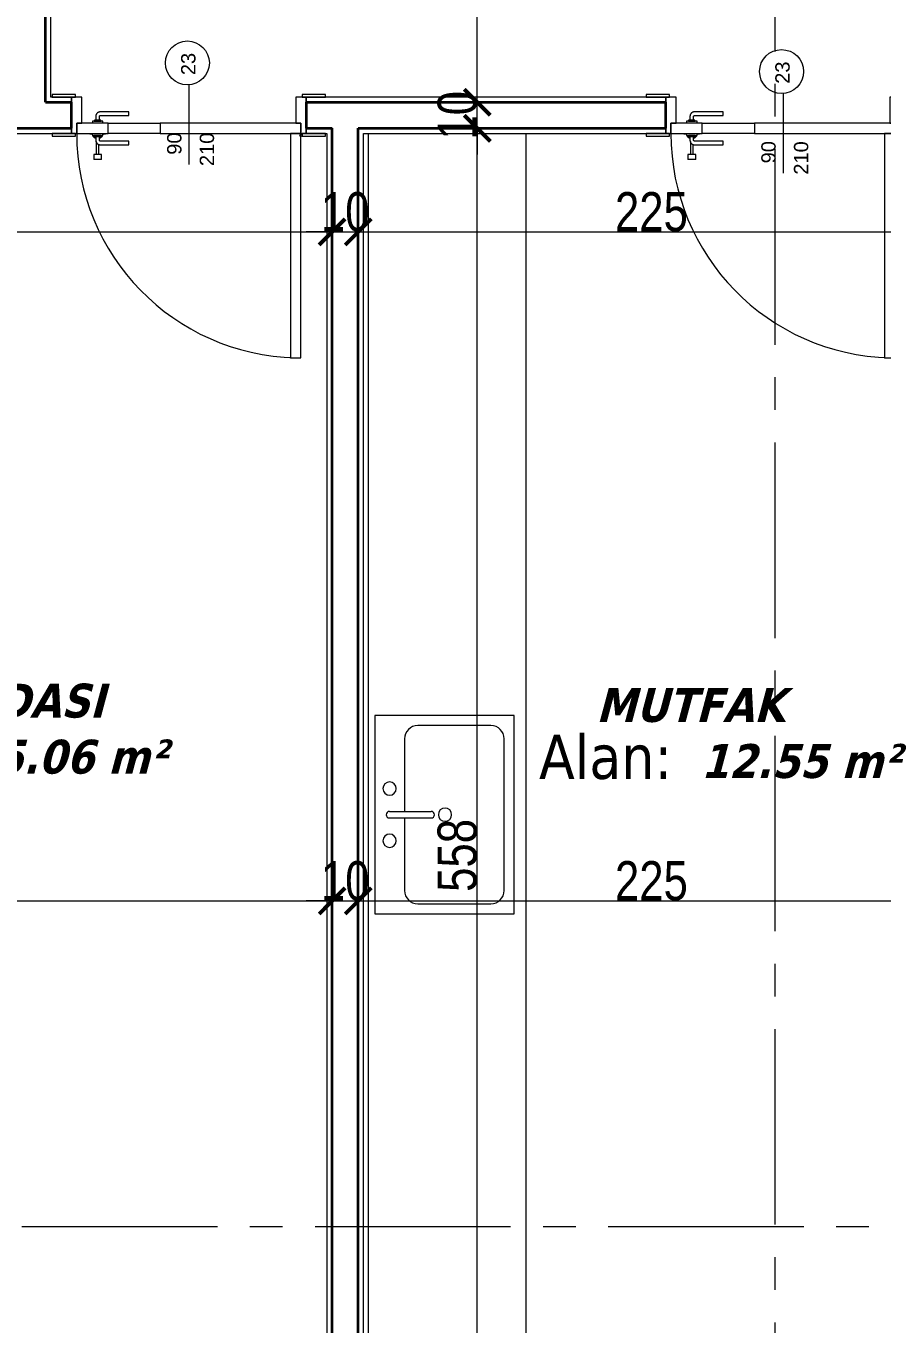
# Model space of a CAD drawing. Header units: millimetres. Extents: x 1373 to 40779, y 1939 to 6439.
# Drawn here: x 14087.9 to 14416.4, y 3337.9 to 3835.8 of the extents above; entities that cross this region are included whole.
import ezdxf

# ---------------------------------------------------------------- set-up
doc = ezdxf.new("R2010")
doc.units = ezdxf.units.MM
doc.linetypes.add('IMPORT-CENTER2', pattern=[112.5, 75, -12.5, 12.5, -12.5])
for name, color, linetype, lineweight in [('A-AREA-IDEN', 2, 'Continuous', 18), ('A-DOOR', 31, 'Continuous', 18), ('A-DOOR-FRAM', 31, 'Continuous', 18), ('A-DOOR-IDEN', 31, 'Continuous', 18), ('A-WALL', 20, 'Continuous', 9), ('A-WALL-FNSH', 113, 'Continuous', 18), ('ESYA', 3, 'Continuous', 25), ('OLCUIC', 241, 'Continuous', 20), ('P-SANR-FIXT', 6, 'Continuous', 18), ('Q-CASE', 31, 'Continuous', 18), ('S-GRID', 252, 'IMPORT-CENTER2', 5)]:
    doc.layers.add(name, color=color, linetype=linetype, lineweight=lineweight)
doc.styles.add('50', font='arial.ttf', dxfattribs={"width": 0.8})
doc.styles.add('Arial_4', font='arial.ttf', dxfattribs={"height": 5.5})
doc.styles.add('Tahoma_6', font='tahoma.ttf', dxfattribs={"height": 0.17})
doc.styles.add('Tahoma_B_I', font='', dxfattribs={"height": 11})
doc.styles.get('Tahoma_B_I').set_extended_font_data('Tahoma', italic=True, bold=True)
doc.dimstyles.new('NERGİS', dxfattribs={"dimtxt": 15, "dimasz": 10, "dimexe": 20, "dimexo": 150, "dimgap": 0, "dimtad": 1, "dimdec": 0, "dimzin": 1, "dimtxsty": '50', "dimblk": 'ARCHTICK', "dimcen": 0, "dimse1": 1, "dimse2": 1, "dimclrd": 56, "dimclrt": 56, "dimazin": 3, "dimtfac": 1, "dimtdec": 0, "dimtix": 1, "dimtmove": 2, "dimatfit": 2, "dimldrblk": 'DOTSMALL', "dimlwd": 0, "dimlwe": -1, "dimarcsym": 0})

# ---------------------------------------------------------------- blocks, each defined once
blk = doc.blocks.new('M_Counter Top w Sink - 600mm Depth-2075645-1_ NORMAL KAT')
at = {"layer": 'Q-CASE'}
for p, q in [((-120.05, -1.9), (433.71, -1.9)), ((-120.05, -62.5), (433.71, -62.5))]:
    blk.add_line(p, q, dxfattribs=at)
blk = doc.blocks.new('M_Sink Kitchen-Single - 760 x 535mm-1807117-1_ NORMAL KAT')
at = {"layer": 'P-SANR-FIXT'}
for p, q in [((39.57, 26.98), (-36.43, 26.98)), ((-36.43, 26.98), (-36.43, -26.52)), ((39.57, -26.52), (39.57, 26.98)), ((0.3, 21.27), (0.3, 5.31)), ((2.84, 21.27), (2.84, 5.31)), ((0.3, 15.55), (-27.54, 15.55)), ((30.68, 15.55), (2.84, 15.55)), ((-32.62, 10.47), (-32.62, -17.63)), ((35.76, -17.63), (35.76, 10.47)), ((-27.54, -22.71), (30.68, -22.71)), ((-36.43, -26.52), (39.57, -26.52))]:
    blk.add_line(p, q, dxfattribs=at)
for centre, radius, start, end in [((-8.43, 21.27), 2.54, 360, 180), ((-8.43, 21.27), 2.54, 180, 0), ((1.57, 21.27), 1.27, 360, 180), ((11.57, 21.27), 2.54, 360, 180), ((11.57, 21.27), 2.54, 180, 360), ((-27.54, 10.47), 5.08, 90, 180), ((30.68, 10.47), 5.08, 360, 90), ((1.57, 5.31), 1.27, 180, 0), ((1.57, 0), 2.54, 360, 180), ((1.57, 0), 2.54, 180, 0), ((-27.54, -17.63), 5.08, 180, 270), ((30.68, -17.63), 5.08, 270, 0)]:
    blk.add_arc(centre, radius, start, end, dxfattribs=at)
blk = doc.blocks.new('_MB_KAPI_CAMLI_B - _m_kapı_90_camlı-2078664-1_ NORMAL KAT')
at = {"layer": 'A-DOOR'}
for p, q in [((-44, 93), (-48, 93)), ((-48, 93), (-48, 7)), ((-44, 7), (-44, 93)), ((28.5, 17), (28.5, 15)), ((28.5, 17), (30, 17)), ((28.5, 15), (30, 15)), ((29.5, 15), (29.5, 11.05)), ((30, 17), (31.5, 17)), ((30, 15), (31.5, 15)), ((30.5, 10), (30.5, 15)), ((31.5, 15), (31.5, 17)), ((29, 11.3), (18, 11.3)), ((18, 11.3), (18, 9.9)), ((-48, 7), (-44, 7)), ((6, 7), (-48, 7)), ((-48, 7), (-48, 3)), ((6, 3), (6, 7)), ((6, 7), (26, 7)), ((18, 9.9), (29, 9.9)), ((38, 7), (26, 7)), ((26, 7), (26, 3)), ((27, 7.3), (27, 7)), ((27, 7.3), (28.04, 7.3)), ((28, 7.8), (28, 7)), ((28.09, 7.8), (28, 7.8)), ((28.67, 7.8), (28, 7.8)), ((28.67, 7.8), (31.33, 7.8)), ((28.78, 8.1), (28.78, 7.8)), ((28.94, 8.1), (28.78, 8.1)), ((31.22, 8.1), (28.78, 8.1)), ((29.3, 9.6), (29.3, 8.1)), ((30.7, 8.1), (30.7, 9.6)), ((31.22, 8.1), (31.06, 8.1)), ((31.22, 7.8), (31.22, 8.1)), ((32, 7.8), (31.33, 7.8)), ((32, 7.8), (31.91, 7.8)), ((31.96, 7.3), (33, 7.3)), ((32, 7), (32, 7.8)), ((33, 7), (33, 7.3)), ((40, 7), (38, 7)), ((38, 3), (38, 7)), ((-48, 3), (6, 3)), ((26, 3), (6, 3)), ((29, 0.1), (18, 0.1)), ((18, 0.1), (18, -1.3)), ((26, 3), (38, 3)), ((28, 3), (28, 2.2)), ((28, 2.2), (28.67, 2.2)), ((28, 2.2), (28.09, 2.2)), ((31.33, 2.2), (28.67, 2.2)), ((28.78, 2.2), (28.78, 1.9)), ((28.78, 1.9), (31.22, 1.9)), ((28.78, 1.9), (28.94, 1.9)), ((29.3, 1.9), (29.3, 0.4)), ((30.7, 0.4), (30.7, 1.9)), ((31.06, 1.9), (31.22, 1.9)), ((31.22, 1.9), (31.22, 2.2)), ((31.33, 2.2), (32, 2.2)), ((31.91, 2.2), (32, 2.2)), ((32, 2.2), (32, 3)), ((18, -1.3), (29, -1.3))]:
    blk.add_line(p, q, dxfattribs=at)
at = {"layer": 'A-DOOR', "flags": 128}
for points in [[(30.7, 9.6), (30.7, 9.67), (30.69, 9.74), (30.69, 9.8), (30.68, 9.87), (30.67, 9.94), (30.65, 10), (30.63, 10.07), (30.61, 10.13), (30.59, 10.2), (30.57, 10.26), (30.54, 10.32), (30.51, 10.39), (30.48, 10.44), (30.44, 10.5), (30.4, 10.56), (30.36, 10.62), (30.32, 10.67), (30.28, 10.72), (30.23, 10.77), (30.18, 10.82), (30.13, 10.87), (30.08, 10.91), (30.03, 10.95), (29.97, 10.99), (29.92, 11.03), (29.86, 11.07), (29.8, 11.1), (29.74, 11.13), (29.68, 11.16), (29.62, 11.18), (29.55, 11.21), (29.49, 11.23), (29.42, 11.25), (29.36, 11.26), (29.29, 11.28), (29.22, 11.29), (29.15, 11.29), (29.09, 11.3), (29.02, 11.3), (29, 11.3)], [(28.02, 7.3), (28.04, 7.38), (28.05, 7.46), (28.07, 7.53), (28.1, 7.61)], [(28.18, 7.83), (28.22, 7.91), (28.26, 7.98), (28.3, 8.05), (28.34, 8.11), (28.38, 8.18), (28.43, 8.24), (28.48, 8.3), (28.54, 8.36), (28.59, 8.42), (28.65, 8.48), (28.71, 8.53), (28.77, 8.58), (28.84, 8.63), (28.9, 8.67), (28.97, 8.72), (29.04, 8.75), (29.11, 8.79), (29.18, 8.83), (29.19, 8.83)], [(29, 9.9), (29.01, 9.9), (29.02, 9.9), (29.04, 9.9), (29.05, 9.9), (29.06, 9.89), (29.07, 9.89), (29.08, 9.89), (29.09, 9.88), (29.11, 9.88), (29.12, 9.88), (29.13, 9.87), (29.14, 9.87), (29.15, 9.86), (29.16, 9.85), (29.17, 9.85), (29.18, 9.84), (29.19, 9.83), (29.2, 9.83), (29.21, 9.82), (29.22, 9.81), (29.22, 9.8), (29.23, 9.79), (29.24, 9.78), (29.25, 9.77), (29.25, 9.76), (29.26, 9.75), (29.26, 9.74), (29.27, 9.73), (29.28, 9.72), (29.28, 9.71), (29.28, 9.7), (29.29, 9.69), (29.29, 9.67), (29.29, 9.66), (29.3, 9.65), (29.3, 9.64), (29.3, 9.63), (29.3, 9.62), (29.3, 9.6), (29.3, 9.6)], [(29.19, 8.83), (29.21, 8.84), (29.23, 8.85), (29.25, 8.86), (29.27, 8.87), (29.28, 8.88), (29.3, 8.89), (29.32, 8.91)], [(30.68, 8.91), (30.7, 8.9), (30.71, 8.88), (30.73, 8.87), (30.75, 8.86), (30.77, 8.85), (30.79, 8.84), (30.8, 8.83), (30.81, 8.83)], [(30.81, 8.83), (30.88, 8.8), (30.95, 8.76), (31.02, 8.72), (31.09, 8.68), (31.15, 8.63), (31.22, 8.59), (31.28, 8.54), (31.34, 8.48), (31.4, 8.43), (31.46, 8.37), (31.51, 8.31), (31.56, 8.25), (31.61, 8.19), (31.66, 8.12), (31.7, 8.06), (31.74, 7.99), (31.78, 7.92), (31.81, 7.84), (31.85, 7.77)], [(31.92, 7.55), (31.94, 7.47), (31.96, 7.39), (31.98, 7.31), (31.98, 7.3)], [(29, -1.3), (29.07, -1.3), (29.14, -1.29), (29.2, -1.29), (29.27, -1.28), (29.34, -1.27), (29.4, -1.25), (29.47, -1.23), (29.53, -1.21), (29.6, -1.19), (29.66, -1.17), (29.72, -1.14), (29.79, -1.11), (29.84, -1.08), (29.9, -1.04), (29.96, -1), (30.02, -0.96), (30.07, -0.92), (30.12, -0.88), (30.17, -0.83), (30.22, -0.78), (30.27, -0.73), (30.31, -0.68), (30.35, -0.63), (30.39, -0.57), (30.43, -0.52), (30.47, -0.46), (30.5, -0.4), (30.53, -0.34), (30.56, -0.28), (30.58, -0.22), (30.61, -0.15), (30.63, -0.09), (30.65, -0.02), (30.66, 0.04), (30.68, 0.11), (30.69, 0.18), (30.69, 0.25), (30.7, 0.31), (30.7, 0.38), (30.7, 0.4)], [(29.3, 0.4), (29.3, 0.39), (29.3, 0.38), (29.3, 0.36), (29.3, 0.35), (29.29, 0.34), (29.29, 0.33), (29.29, 0.32), (29.28, 0.31), (29.28, 0.29), (29.28, 0.28), (29.27, 0.27), (29.27, 0.26), (29.26, 0.25), (29.25, 0.24), (29.25, 0.23), (29.24, 0.22), (29.23, 0.21), (29.23, 0.2), (29.22, 0.19), (29.21, 0.18), (29.2, 0.18), (29.19, 0.17), (29.18, 0.16), (29.17, 0.15), (29.16, 0.15), (29.15, 0.14), (29.14, 0.14), (29.13, 0.13), (29.12, 0.12), (29.11, 0.12), (29.1, 0.12), (29.09, 0.11), (29.07, 0.11), (29.06, 0.11), (29.05, 0.1), (29.04, 0.1), (29.03, 0.1), (29.02, 0.1), (29, 0.1), (29, 0.1)]]:
    blk.add_lwpolyline(points, dxfattribs=at)
at = {"layer": 'A-DOOR'}
blk.add_circle((-48.06, 7.77), 0.42, dxfattribs=at)
blk.add_arc((-48, 7), 86.02, 0, 88.6357, dxfattribs=at)
at = {"layer": 'A-DOOR-FRAM'}
for p, q in [((-48.5, 8), (-57.5, 8)), ((-57.5, 8), (-57.5, 7)), ((-57.5, 7), (-48.5, 7)), ((-48, 7), (-50, 7)), ((-50, 7), (-50, -7)), ((-48.5, 7), (-48.5, 8)), ((-48, 3), (-48, 7)), ((40, 7), (38, 7)), ((38, 7), (38, 3)), ((47.5, 8), (38.5, 8)), ((38.5, 8), (38.5, 7)), ((38.5, 7), (47.5, 7)), ((40, -7), (40, 7)), ((47.5, 7), (47.5, 8)), ((-46, 3), (-48, 3)), ((-46, -7), (-46, 3)), ((38, 3), (36, 3)), ((36, 3), (36, -7)), ((-48.5, -7), (-57.5, -7)), ((-57.5, -7), (-57.5, -8)), ((-57.5, -8), (-48.5, -8)), ((-50, -7), (-46, -7)), ((-48.5, -8), (-48.5, -7)), ((36, -7), (40, -7)), ((47.5, -7), (38.5, -7)), ((38.5, -7), (38.5, -8)), ((38.5, -8), (47.5, -8)), ((47.5, -8), (47.5, -7))]:
    blk.add_line(p, q, dxfattribs=at)
blk = doc.blocks.new('_MB_TASLAK_MAHALL_ETİKETİ_50_ÖL1 - _MB_1_100 ODA ETİKETİ 2-1849262-1_ NORMAL KAT')
at = {"layer": 'A-AREA-IDEN', "insert": (-0.1168, 0.0189), "char_height": 0.17, "width": 0.633333, "attachment_point": 1, "style": 'Tahoma_6'}
blk.add_mtext('Alan:', dxfattribs=at)
blk = doc.blocks.new('emrah_2mm - emrah_2mm-1801637-1_ NORMAL KAT')
at = {"layer": 'A-DOOR-IDEN'}
blk.add_line((0.2205, 0), (-0.085, 0), dxfattribs=at)
blk.add_circle((0.3046, 0.0056), 0.0843, dxfattribs=at)
blk = doc.blocks.new('_ArchTick')
at = {"color": 0, "linetype": 'ByBlock', "const_width": 0.15}
blk.add_lwpolyline([(-0.5, -0.5), (0.5, 0.5)], dxfattribs=at)
blk = doc.blocks.new('*D17717')
at = {"layer": 'Defpoints', "color": 0, "transparency": 16777216}
for p in [(14241.12, 3796.56), (14261.12, 3796.56), (14241.12, 3238.81)]:
    blk.add_point(p, dxfattribs=at)
at = {"layer": 'OLCUIC', "color": 56, "lineweight": 0, "transparency": 16777216}
blk.add_line((14261.12, 3238.81), (14261.12, 3796.56), dxfattribs=at)
at = {"layer": 'OLCUIC', "color": 56, "lineweight": 0, "transparency": 16777216, "xscale": 10, "yscale": 10, "zscale": 10}
for p, rotation in [((14261.12, 3796.56), 90), ((14261.12, 3238.81), 270)]:
    blk.add_blockref('_ArchTick', p, dxfattribs=dict(at, rotation=rotation))
at = {"layer": 'OLCUIC', "color": 56, "transparency": 16777216, "insert": (14253.46, 3517.68), "char_height": 15, "width": 1.1952, "attachment_point": 5, "rotation": 90, "style": '50'}
blk.add_mtext('558', dxfattribs=at)
blk = doc.blocks.new('_DotSmall')
at = {"layer": 'ESYA', "color": 0, "const_width": 0.5}
blk.add_lwpolyline([(-0.0625, 0, 1), (0.0625, 0, 1)], format="xyb", close=True, dxfattribs=at)
blk = doc.blocks.new('*D17718')
at = {"layer": 'Defpoints', "color": 0, "transparency": 16777216}
for p in [(14241.12, 3806.56), (14261.12, 3806.56), (14241.12, 3796.56)]:
    blk.add_point(p, dxfattribs=at)
at = {"layer": 'OLCUIC', "color": 56, "lineweight": 0, "transparency": 16777216}
for p, q in [((14261.12, 3806.56), (14261.12, 3816.56)), ((14261.12, 3796.56), (14261.12, 3806.56)), ((14261.12, 3796.56), (14261.12, 3786.56))]:
    blk.add_line(p, q, dxfattribs=at)
at = {"layer": 'OLCUIC', "color": 56, "lineweight": 0, "transparency": 16777216, "xscale": 10, "yscale": 10, "zscale": 10}
for p, rotation in [((14261.12, 3806.56), 270), ((14261.12, 3796.56), 90)]:
    blk.add_blockref('_ArchTick', p, dxfattribs=dict(at, rotation=rotation))
at = {"layer": 'OLCUIC', "color": 56, "transparency": 16777216, "insert": (14253.46, 3801.56), "char_height": 15, "width": 1.1952, "attachment_point": 5, "rotation": 90, "style": '50'}
blk.add_mtext('10', dxfattribs=at)
blk = doc.blocks.new('*D17719')
at = {"layer": 'Defpoints', "color": 0, "transparency": 16777216}
for p in [(14241.12, 3926.56), (14261.12, 3926.56), (14241.12, 3806.56)]:
    blk.add_point(p, dxfattribs=at)
at = {"layer": 'OLCUIC', "color": 56, "lineweight": 0, "transparency": 16777216}
blk.add_line((14261.12, 3806.56), (14261.12, 3926.56), dxfattribs=at)
at = {"layer": 'OLCUIC', "color": 56, "lineweight": 0, "transparency": 16777216, "xscale": 10, "yscale": 10, "zscale": 10}
for p, rotation in [((14261.12, 3926.56), 90), ((14261.12, 3806.56), 270)]:
    blk.add_blockref('_ArchTick', p, dxfattribs=dict(at, rotation=rotation))
at = {"layer": 'OLCUIC', "color": 56, "transparency": 16777216, "insert": (14253.46, 3866.56), "char_height": 15, "width": 1.1952, "attachment_point": 5, "rotation": 90, "style": '50'}
blk.add_mtext('120', dxfattribs=at)
blk = doc.blocks.new('*D17818')
at = {"layer": 'Defpoints', "color": 0, "transparency": 16777216}
for p in [(13935.42, 3520.23), (14205.42, 3520.23), (14205.42, 3500.23)]:
    blk.add_point(p, dxfattribs=at)
at = {"layer": 'OLCUIC', "color": 56, "lineweight": 0, "transparency": 16777216}
blk.add_line((13935.42, 3500.23), (14205.42, 3500.23), dxfattribs=at)
at = {"layer": 'OLCUIC', "color": 56, "lineweight": 0, "transparency": 16777216, "xscale": 10, "yscale": 10, "zscale": 10, "rotation": 180}
blk.add_blockref('_ArchTick', (13935.42, 3500.23), dxfattribs=at)
at = {"layer": 'OLCUIC', "color": 56, "lineweight": 0, "transparency": 16777216, "xscale": 10, "yscale": 10, "zscale": 10}
blk.add_blockref('_ArchTick', (14205.42, 3500.23), dxfattribs=at)
at = {"layer": 'OLCUIC', "color": 56, "transparency": 16777216, "insert": (14070.42, 3507.89), "char_height": 15, "width": 0.7968, "attachment_point": 5, "style": '50'}
blk.add_mtext('270', dxfattribs=at)
blk = doc.blocks.new('*D17819')
at = {"layer": 'Defpoints', "color": 0, "transparency": 16777216}
for p in [(14205.42, 3520.23), (14215.42, 3520.23), (14215.42, 3500.23)]:
    blk.add_point(p, dxfattribs=at)
at = {"layer": 'OLCUIC', "color": 56, "lineweight": 0, "transparency": 16777216}
for p, q in [((14205.42, 3500.23), (14195.42, 3500.23)), ((14205.42, 3500.23), (14215.42, 3500.23)), ((14215.42, 3500.23), (14225.42, 3500.23))]:
    blk.add_line(p, q, dxfattribs=at)
at = {"layer": 'OLCUIC', "color": 56, "lineweight": 0, "transparency": 16777216, "xscale": 10, "yscale": 10, "zscale": 10}
blk.add_blockref('_ArchTick', (14205.42, 3500.23), dxfattribs=at)
at = {"layer": 'OLCUIC', "color": 56, "lineweight": 0, "transparency": 16777216, "xscale": 10, "yscale": 10, "zscale": 10, "rotation": 180}
blk.add_blockref('_ArchTick', (14215.42, 3500.23), dxfattribs=at)
at = {"layer": 'OLCUIC', "color": 56, "transparency": 16777216, "insert": (14210.42, 3507.89), "char_height": 15, "width": 1.1952, "attachment_point": 5, "style": '50'}
blk.add_mtext('10', dxfattribs=at)
blk = doc.blocks.new('*D17820')
at = {"layer": 'Defpoints', "color": 0, "transparency": 16777216}
for p in [(14215.42, 3520.23), (14440.42, 3520.23), (14440.42, 3500.23)]:
    blk.add_point(p, dxfattribs=at)
at = {"layer": 'OLCUIC', "color": 56, "lineweight": 0, "transparency": 16777216}
blk.add_line((14215.42, 3500.23), (14440.42, 3500.23), dxfattribs=at)
at = {"layer": 'OLCUIC', "color": 56, "lineweight": 0, "transparency": 16777216, "xscale": 10, "yscale": 10, "zscale": 10, "rotation": 180}
blk.add_blockref('_ArchTick', (14215.42, 3500.23), dxfattribs=at)
at = {"layer": 'OLCUIC', "color": 56, "lineweight": 0, "transparency": 16777216, "xscale": 10, "yscale": 10, "zscale": 10}
blk.add_blockref('_ArchTick', (14440.42, 3500.23), dxfattribs=at)
at = {"layer": 'OLCUIC', "color": 56, "transparency": 16777216, "insert": (14327.92, 3507.89), "char_height": 15, "width": 0.7968, "attachment_point": 5, "style": '50'}
blk.add_mtext('225', dxfattribs=at)
blk = doc.blocks.new('*D17833')
at = {"layer": 'Defpoints', "color": 0, "transparency": 16777216}
for p in [(13935.42, 3776.83), (14205.42, 3776.83), (14205.42, 3756.83)]:
    blk.add_point(p, dxfattribs=at)
at = {"layer": 'OLCUIC', "color": 56, "lineweight": 0, "transparency": 16777216}
blk.add_line((13935.42, 3756.83), (14205.42, 3756.83), dxfattribs=at)
at = {"layer": 'OLCUIC', "color": 56, "lineweight": 0, "transparency": 16777216, "xscale": 10, "yscale": 10, "zscale": 10, "rotation": 180}
blk.add_blockref('_ArchTick', (13935.42, 3756.83), dxfattribs=at)
at = {"layer": 'OLCUIC', "color": 56, "lineweight": 0, "transparency": 16777216, "xscale": 10, "yscale": 10, "zscale": 10}
blk.add_blockref('_ArchTick', (14205.42, 3756.83), dxfattribs=at)
at = {"layer": 'OLCUIC', "color": 56, "transparency": 16777216, "insert": (14070.42, 3764.49), "char_height": 15, "width": 0.7968, "attachment_point": 5, "style": '50'}
blk.add_mtext('270', dxfattribs=at)
blk = doc.blocks.new('*D17834')
at = {"layer": 'Defpoints', "color": 0, "transparency": 16777216}
for p in [(14205.42, 3776.83), (14215.42, 3776.83), (14215.42, 3756.83)]:
    blk.add_point(p, dxfattribs=at)
at = {"layer": 'OLCUIC', "color": 56, "lineweight": 0, "transparency": 16777216}
for p, q in [((14205.42, 3756.83), (14195.42, 3756.83)), ((14205.42, 3756.83), (14215.42, 3756.83)), ((14215.42, 3756.83), (14225.42, 3756.83))]:
    blk.add_line(p, q, dxfattribs=at)
at = {"layer": 'OLCUIC', "color": 56, "lineweight": 0, "transparency": 16777216, "xscale": 10, "yscale": 10, "zscale": 10}
blk.add_blockref('_ArchTick', (14205.42, 3756.83), dxfattribs=at)
at = {"layer": 'OLCUIC', "color": 56, "lineweight": 0, "transparency": 16777216, "xscale": 10, "yscale": 10, "zscale": 10, "rotation": 180}
blk.add_blockref('_ArchTick', (14215.42, 3756.83), dxfattribs=at)
at = {"layer": 'OLCUIC', "color": 56, "transparency": 16777216, "insert": (14210.42, 3764.49), "char_height": 15, "width": 1.1952, "attachment_point": 5, "style": '50'}
blk.add_mtext('10', dxfattribs=at)
blk = doc.blocks.new('*D17835')
at = {"layer": 'Defpoints', "color": 0, "transparency": 16777216}
for p in [(14215.42, 3776.83), (14440.42, 3776.83), (14440.42, 3756.83)]:
    blk.add_point(p, dxfattribs=at)
at = {"layer": 'OLCUIC', "color": 56, "lineweight": 0, "transparency": 16777216}
blk.add_line((14215.42, 3756.83), (14440.42, 3756.83), dxfattribs=at)
at = {"layer": 'OLCUIC', "color": 56, "lineweight": 0, "transparency": 16777216, "xscale": 10, "yscale": 10, "zscale": 10, "rotation": 180}
blk.add_blockref('_ArchTick', (14215.42, 3756.83), dxfattribs=at)
at = {"layer": 'OLCUIC', "color": 56, "lineweight": 0, "transparency": 16777216, "xscale": 10, "yscale": 10, "zscale": 10}
blk.add_blockref('_ArchTick', (14440.42, 3756.83), dxfattribs=at)
at = {"layer": 'OLCUIC', "color": 56, "transparency": 16777216, "insert": (14327.92, 3764.49), "char_height": 15, "width": 0.7968, "attachment_point": 5, "style": '50'}
blk.add_mtext('225', dxfattribs=at)

msp = doc.modelspace()

# ---------------------------------------------------------------- linework, layer by layer
at = {"layer": 'A-WALL', "lineweight": 35}
for p, q in [((14095.42, 3806.56), (14095.42, 4196.56)), ((14095.42, 3806.56), (14105.42, 3806.56)), ((14105.42, 3796.56), (14105.42, 3806.56)), ((14195.42, 3806.56), (14195.42, 3796.56)), ((14195.42, 3806.56), (14333.42, 3806.56)), ((14333.42, 3796.56), (14333.42, 3806.56)), ((13935.42, 3796.56), (14105.42, 3796.56)), ((14195.42, 3796.56), (14205.42, 3796.56)), ((14205.42, 3238.81), (14205.42, 3796.56)), ((14215.42, 3796.56), (14333.42, 3796.56)), ((14215.42, 3238.81), (14215.42, 3796.56))]:
    msp.add_line(p, q, dxfattribs=at)
at = {"layer": 'A-WALL-FNSH', "color": 7, "lineweight": 9}
for p, q in [((14097.42, 3808.56), (14097.42, 4194.56)), ((14105.42, 3808.56), (14097.42, 3808.56)), ((14105.42, 3806.56), (14105.42, 3808.56)), ((14333.42, 3808.56), (14195.42, 3808.56)), ((14195.42, 3808.56), (14195.42, 3806.56)), ((14333.42, 3806.56), (14333.42, 3808.56)), ((13937.42, 3794.56), (14105.42, 3794.56)), ((14105.42, 3794.56), (14105.42, 3796.56)), ((14195.42, 3796.56), (14195.42, 3794.56)), ((14195.42, 3794.56), (14203.42, 3794.56)), ((14203.42, 3794.56), (14203.42, 3240.81)), ((14217.42, 3794.56), (14333.42, 3794.56)), ((14217.42, 3240.81), (14217.42, 3794.56)), ((14333.42, 3794.56), (14333.42, 3796.56))]:
    msp.add_line(p, q, dxfattribs=at)
at = {"layer": 'S-GRID', "lineweight": 18}
for p, q in [((14375.42, 2926.07), (14375.42, 5376.43)), ((15961.37, 3375.28), (12987.74, 3375.28))]:
    msp.add_line(p, q, dxfattribs=at)

# ---------------------------------------------------------------- block references
at = {"layer": 'A-AREA-IDEN', "xscale": 99.99999999999993, "yscale": 99.99999999999993, "zscale": 99.99999999999993}
msp.add_blockref('_MB_TASLAK_MAHALL_ETİKETİ_50_ÖL1 - _MB_1_100 ODA ETİKETİ 2-1849262-1_ NORMAL KAT', (14296.47, 3562.16), dxfattribs=at)
at = {"layer": 'A-DOOR', "rotation": 180}
for p in [(14145.42, 3801.56), (14373.42, 3801.56)]:
    msp.add_blockref('_MB_KAPI_CAMLI_B - _m_kapı_90_camlı-2078664-1_ NORMAL KAT', p, dxfattribs=at)
at = {"layer": 'A-DOOR-IDEN', "xscale": 99.99999999999993, "yscale": 99.99999999999993, "zscale": 99.99999999999993, "rotation": 89.99999999999991}
for p in [(14150.42, 3791.18), (14378.42, 3787.88)]:
    msp.add_blockref('emrah_2mm - emrah_2mm-1801637-1_ NORMAL KAT', p, dxfattribs=at)
at = {"layer": 'P-SANR-FIXT', "rotation": 89.99999999999991}
msp.add_blockref('M_Sink Kitchen-Single - 760 x 535mm-1807117-1_ NORMAL KAT', (14248.72, 3531.74), dxfattribs=at)
at = {"layer": 'Q-CASE', "rotation": 89.99999999999991}
msp.add_blockref('M_Counter Top w Sink - 600mm Depth-2075645-1_ NORMAL KAT', (14217.42, 3360.85), dxfattribs=at)

# ---------------------------------------------------------------- texts
at = {"layer": 'A-AREA-IDEN', "char_height": 13, "attachment_point": 1, "style": 'Tahoma_B_I'}
for s, insert, width in [('YATAK ODASI', (14001.14, 3583.56), 149.9156), ('MUTFAK', (14306.67, 3581.89), 91.3924), ('15.06 m²', (14065.52, 3562.06), 100.2109), ('12.55 m²', (14346.9, 3560.39), 100.2109)]:
    msp.add_mtext(s, dxfattribs=dict(at, insert=insert, width=width))
at = {"layer": 'A-DOOR-IDEN', "char_height": 5.5, "attachment_point": 1, "rotation": 90, "style": 'Arial_4'}
for s, insert, width in [('23', (14147.46, 3816.95), 9.6202), ('23', (14375.46, 3813.64), 9.6202), ('90', (14142.09, 3786.42), 9.6202), ('210', (14154.6, 3782.08), 14.4304), ('90', (14370.09, 3783.12), 9.6202), ('210', (14382.6, 3778.78), 14.4304)]:
    msp.add_mtext(s, dxfattribs=dict(at, insert=insert, width=width))

# ---------------------------------------------------------------- dimensions: what is measured, and where the dimension line sits
at = {"layer": 'OLCUIC'}
for base, p1, p2, picture, middle in [((14261.12, 3926.56), (14241.12, 3806.56), (14241.12, 3926.56), '*D17719', (14253.46, 3866.56)), ((14261.12, 3806.56), (14241.12, 3796.56), (14241.12, 3806.56), '*D17718', (14253.46, 3801.56)), ((14261.12, 3796.56), (14241.12, 3238.81), (14241.12, 3796.56), '*D17717', (14253.46, 3517.68))]:
    dim = msp.add_linear_dim(base=base, p1=p1, p2=p2, angle=90, dimstyle='NERGİS', dxfattribs=at)
    dim.commit()
    dim.dimension.update_dxf_attribs({"geometry": picture, "text_midpoint": middle})
for base, p1, p2, picture, middle in [((14205.42, 3756.83), (13935.42, 3776.83), (14205.42, 3776.83), '*D17833', (14070.42, 3764.49)), ((14215.42, 3756.83), (14205.42, 3776.83), (14215.42, 3776.83), '*D17834', (14210.42, 3764.49)), ((14440.42, 3756.83), (14215.42, 3776.83), (14440.42, 3776.83), '*D17835', (14327.92, 3764.49)), ((14205.42, 3500.23), (13935.42, 3520.23), (14205.42, 3520.23), '*D17818', (14070.42, 3507.89)), ((14215.42, 3500.23), (14205.42, 3520.23), (14215.42, 3520.23), '*D17819', (14210.42, 3507.89)), ((14440.42, 3500.23), (14215.42, 3520.23), (14440.42, 3520.23), '*D17820', (14327.92, 3507.89))]:
    dim = msp.add_linear_dim(base=base, p1=p1, p2=p2, dimstyle='NERGİS', dxfattribs=at)
    dim.commit()
    dim.dimension.update_dxf_attribs({"geometry": picture, "text_midpoint": middle})

doc.saveas('drawing.dxf')
